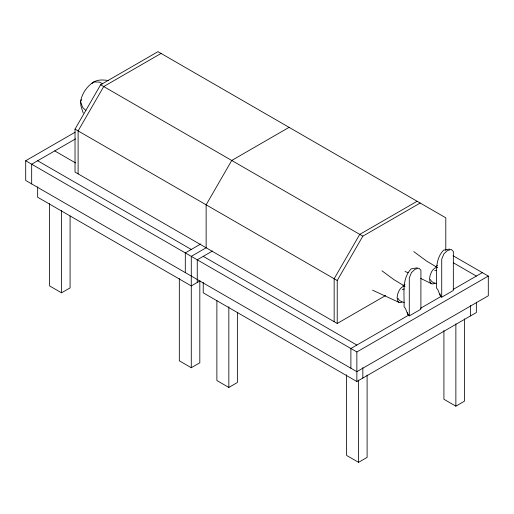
<?xml version="1.0" encoding="UTF-8"?>
<svg xmlns="http://www.w3.org/2000/svg" width="514" height="514" viewBox="0 0 514 514"><rect width="100%" height="100%" fill="white"/><g stroke="black" fill="none" stroke-linecap="round" stroke-linejoin="round"><path stroke-width="0.77" d="M409.285 315.917L409.292 277.894L411.496 272.523L415.055 269.259L418.878 268.16L420.915 270.191L420.902 309.21L409.285 315.917C406.362 313.778 406.818 309.216 404.068 306.704C404.492 294.149 401.53 278.781 411.168 268.88L417.207 267.8M441.719 297.195L441.725 259.172L443.929 253.8L447.488 250.536L451.311 249.431L453.348 251.468L453.335 290.487L441.719 297.195C438.795 295.049 439.252 290.487 436.502 287.981C436.926 275.427 433.964 260.058 443.601 250.157L449.641 249.078M81.437 99.671L80.55 101.714L80.987 106.135L83.242 113.138M385.635 295.524L337.229 323.473L75.031 172.094L75.031 129.123L100.635 84.778L157.991 51.663L445.799 217.827L445.799 250.446M337.229 323.473L337.229 280.503L362.833 236.157L420.189 203.043M92.083 83.531C96.092 79.175 102.916 79.76 108.306 80.512M161.068 53.437L103.712 86.551L78.102 130.903L78.102 173.867M453.13 255.766L488.3 276.069L488.3 295.781L356.857 371.667L25.7 180.472L25.7 160.76L75.076 132.252M75.539 138.889L31.675 164.21L31.675 183.922M289.093 127.35L231.737 160.464L206.133 204.816L206.133 247.787M49.601 203.621L49.601 285.925L61.545 292.826L70.084 287.898L70.084 215.976M200.839 243.944L185.303 252.907L185.303 272.619M206.583 247.523L191.279 256.357L191.279 367.728L199.817 362.8L199.817 281.293M212.552 250.973L197.254 259.808L197.254 282.475M200.03 280.875L191.279 285.925L37.651 197.228L37.651 186.839M417.117 201.27L359.761 234.378L334.158 278.729L334.158 321.7M402.925 285.546L405 284.351M435.422 266.785L437.498 265.584M216.882 300.626L216.882 380.54L228.833 387.434L237.372 382.506L237.372 312.191M408.964 314.973L350.889 348.505L350.889 368.217M420.433 308.355L441.616 296.122M453.117 289.485L482.325 272.619M25.7 160.76L356.857 351.955L488.3 276.069M203.229 282.437L203.229 292.826L356.857 381.523L476.349 312.538L476.349 302.148M346.616 374.732L346.616 455.436L358.566 462.337L367.105 457.409L367.105 375.104M443.916 330.541L443.916 399.262L455.867 406.163L464.399 401.235L464.399 318.931M434.658 270.711L436.656 270.293M402.224 289.433L404.222 289.016M436.656 283.593C434.105 283.529 431.413 281.89 430.372 279.5M404.222 302.322C401.672 302.258 398.98 300.613 397.939 298.223M405.019 271.476L408 272.651M372.586 290.198L398.851 302.316A6.676 3.617 -62.7 0 0 401.961 302.039M420.748 278.434L431.285 283.593A6.676 3.617 -62.7 0 0 434.972 282.918M102.749 83.846L99.51 82.137L93.696 81.912C86.885 86.397 81.874 93.619 80.55 101.714L82.683 107.484L85.922 110.51M453.412 262.827L476.349 276.069M100.635 84.778L362.833 236.157M75.031 129.123L337.229 280.503M54.722 150.904L75.577 162.944M37.651 160.76L191.279 249.463M203.229 256.357L356.857 345.055M191.279 367.728L179.328 360.828L179.328 278.524M437.253 267.498L426.491 261.003L413.751 251.59M404.82 286.221L394.058 279.732L381.953 270.788M431.285 283.593L429.955 281.813L429.543 278.826L430.134 275.234L431.612 271.745A6.676 3.617 -62.7 0 1 437.343 267.633M398.851 302.316L397.521 300.536L397.11 297.555L397.701 293.957L399.179 290.468A6.676 3.617 -62.7 0 1 404.91 286.362M440.01 293.835L440.325 295.942M407.576 312.557L407.891 314.671M470.374 305.599L470.374 315.981M455.867 323.859L455.867 406.163M362.833 367.683L362.833 378.073M358.566 380.032L358.566 462.337M356.857 351.955L356.857 381.523M228.833 306.729L228.833 387.434M61.545 210.522L61.545 292.826"/></g></svg>
